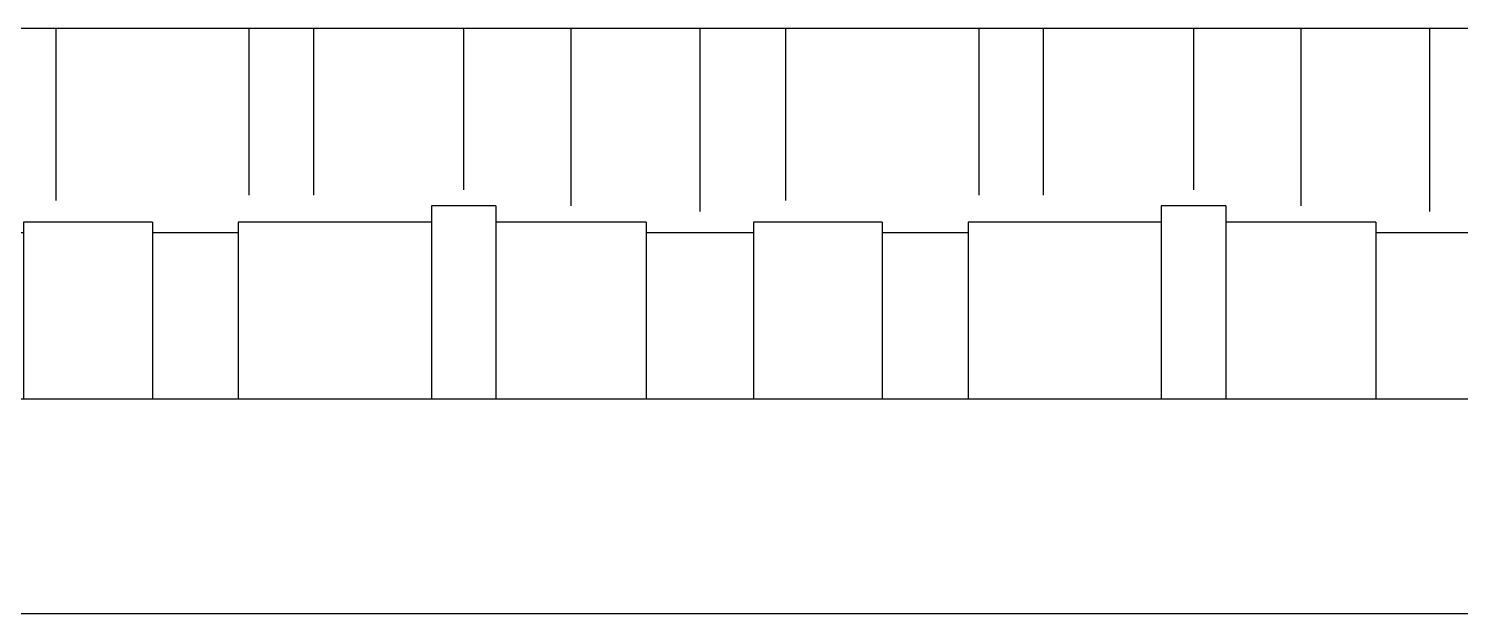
# Model space of a CAD drawing. Header units: inches. Extents: x 3672 to 10975, y -27382 to -746.
# Drawn here: x 4347.67 to 4381.02, y -27018.6 to -27004.97 of the extents above; entities that cross this region are included whole.
import ezdxf

# ---------------------------------------------------------------- set-up
doc = ezdxf.new("R2010")
doc.units = ezdxf.units.IN
doc.header["$LTSCALE"] = 17
doc.header["$MEASUREMENT"] = 0
doc.layers.add('25 BOT BAR', color=12, linetype='Continuous', lineweight=25)

msp = doc.modelspace()

# ---------------------------------------------------------------- hatches: boundary and pattern name
at = {"layer": '25 BOT BAR'}
h = msp.add_hatch(dxfattribs=at)
h.set_pattern_fill('AR-RSHKE', color=8, scale=0.5, angle=180)
h.set_pattern_definition([(180, (-9844.4504, -5697.4846), (-12.75, -6), [3, -2.5, 3.5, -1.5, 4.5, -2]), (180, (-9847.4504, -5697.7346), (-12.75, -6), [2.5, -9.5, 2, -3]), (180, (-9853.4504, -5697.1096), (-12.75, -6), [1.5, -15.5]), (270, (-9844.4504, -5697.4846), (4.25, -6), [5.75, -18.25]), (270, (-9847.4504, -5697.4846), (4.25, -6), [5.625, -18.375]), (270, (-9849.9504, -5697.4846), (4.25, -6), [5.25, -18.75]), (270, (-9853.4504, -5697.1096), (4.25, -6), [5.75, -18.25]), (270, (-9854.9504, -5697.1096), (4.25, -6), [5.75, -18.25]), (270, (-9859.4504, -5697.4846), (4.25, -6), [5.5, -18.5])])
h.paths.add_polyline_path([(4381.784, -27004.971), (4341.645, -27004.971), (4341.645, -27013.596), (4397.784, -27013.596)])

# ---------------------------------------------------------------- linework, layer by layer
for p, q in [((4413.784, -27004.971), (4341.645, -27004.971)), ((4341.645, -27013.596), (4381.784, -27013.596)), ((4341.645, -27018.596), (4419.784, -27018.596))]:
    msp.add_line(p, q, dxfattribs=at)
msp.add_lwpolyline([(4341.645, -27004.971), (4341.645, -27013.596), (4397.784, -27013.596), (4381.784, -27004.971), (4341.645, -27004.971)], dxfattribs=at)

doc.saveas('drawing.dxf')
